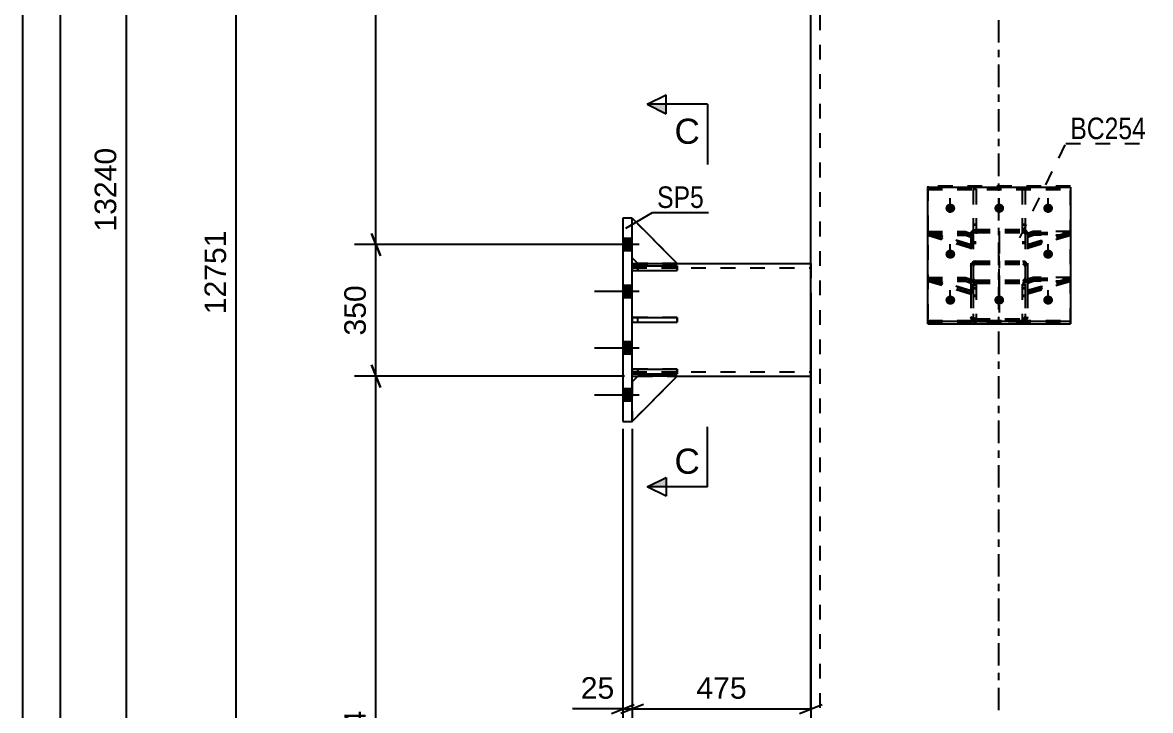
# Model space of a CAD drawing. Header units: millimetres. Extents: x 0 to 841, y 0 to 594.
# Drawn here: x 0 to 149.9, y 350.9 to 442.4 of the extents above; entities that cross this region are included whole.
import ezdxf

# ---------------------------------------------------------------- set-up
doc = ezdxf.new("R2010")
doc.units = ezdxf.units.MM
doc.linetypes.add('DXK_LINE_DOT2', pattern=[3.9198, 1.9599, -1.9599])
doc.linetypes.add('DXK_LINE_DOT3', pattern=[5.9187, 2.979, -0.9799, 0.9799, -0.9799])
doc.styles.add('Arial', font='ARIAL.TTF', dxfattribs={"height": 0.2})
doc.styles.add('Arial Narrow', font='ARIALN.TTF', dxfattribs={"height": 0.2})

# ---------------------------------------------------------------- blocks, each defined once
blk = doc.blocks.new('Unknown-284856622-1130')
at = {"color": 5, "linetype": 'Continuous'}
for p, q in [((0, 594), (0, 0)), ((5, 589), (5, 5))]:
    blk.add_line(p, q, dxfattribs=at)
blk = doc.blocks.new('Part-284856622-2718 - 2716')
at = {"color": 7, "linetype": 'DXK_LINE_DOT2'}
for p, q in [((120.32, 414.23), (120.32, 414.6)), ((120.32, 414.6), (126.07, 412.89)), ((120.32, 414.6), (125.32, 414.6)), ((126.07, 412.52), (120.32, 414.23)), ((120.32, 414.23), (125.32, 414.23)), ((125.32, 414.23), (125.32, 414.6)), ((125.32, 414.6), (126.07, 414.35)), ((125.32, 414.23), (126.07, 413.97)), ((126.07, 414.35), (126.07, 412.52))]:
    blk.add_line(p, q, dxfattribs=at)
blk = doc.blocks.new('Part-284856622-2719 - 2716')
at = {"color": 7, "linetype": 'DXK_LINE_DOT2'}
for p, q in [((120.32, 408.12), (120.32, 408.49)), ((120.32, 408.49), (126.07, 406.78)), ((120.32, 408.49), (125.32, 408.49)), ((126.07, 406.41), (120.32, 408.12)), ((120.32, 408.12), (125.32, 408.12)), ((125.32, 408.12), (125.32, 408.49)), ((125.32, 408.49), (126.07, 408.24)), ((125.32, 408.12), (126.07, 407.86)), ((126.07, 408.24), (126.07, 406.41))]:
    blk.add_line(p, q, dxfattribs=at)
blk = doc.blocks.new('Part-284856622-2720 - 2716')
at = {"color": 7, "linetype": 'DXK_LINE_DOT2'}
for p, q in [((134.32, 414.6), (133.57, 414.35)), ((133.57, 412.89), (139.32, 414.6)), ((133.57, 414.35), (133.57, 412.52)), ((134.32, 414.23), (133.57, 413.97)), ((139.32, 414.23), (133.57, 412.52)), ((139.32, 414.6), (134.32, 414.6)), ((134.32, 414.6), (134.32, 414.23)), ((134.32, 414.23), (139.32, 414.23)), ((139.32, 414.6), (139.32, 414.23))]:
    blk.add_line(p, q, dxfattribs=at)
blk = doc.blocks.new('Part-284856622-2721 - 2716')
at = {"color": 7, "linetype": 'DXK_LINE_DOT2'}
for p, q in [((134.32, 408.49), (133.57, 408.24)), ((133.57, 406.78), (139.32, 408.49)), ((133.57, 408.24), (133.57, 406.41)), ((134.32, 408.12), (133.57, 407.86)), ((139.32, 408.12), (133.57, 406.41)), ((139.32, 408.49), (134.32, 408.49)), ((134.32, 408.49), (134.32, 408.12)), ((134.32, 408.12), (139.32, 408.12)), ((139.32, 408.49), (139.32, 408.12))]:
    blk.add_line(p, q, dxfattribs=at)
blk = doc.blocks.new('Part-284856622-2722 - 2716')
at = {"color": 7, "linetype": 'DXK_LINE_DOT2'}
for p, q in [((126.37, 420.29), (126.37, 413.17)), ((126.77, 420.29), (126.37, 420.29)), ((126.77, 420.29), (126.77, 413.17)), ((126.37, 415.59), (126.77, 415.59)), ((126.37, 414.63), (126.77, 414.63)), ((126.77, 413.17), (126.37, 413.17))]:
    blk.add_line(p, q, dxfattribs=at)
blk = doc.blocks.new('Part-284856622-2787 - 2716')
at = {"color": 2, "linetype": 'Continuous'}
for p, q in [((79.78, 416.35), (79.78, 389.35)), ((81.03, 416.35), (79.78, 416.35)), ((81.03, 389.35), (81.03, 416.35)), ((79.78, 389.35), (81.03, 389.35))]:
    blk.add_line(p, q, dxfattribs=at)
blk = doc.blocks.new('Part-284856622-2723 - 2716')
at = {"color": 7, "linetype": 'DXK_LINE_DOT2'}
for p, q in [((126.37, 407.58), (126.37, 402.43)), ((126.37, 407.58), (126.77, 407.58)), ((126.37, 407.13), (126.77, 407.13)), ((126.77, 407.58), (126.77, 402.43)), ((126.37, 406.13), (126.77, 406.13)), ((126.77, 402.43), (126.37, 402.43))]:
    blk.add_line(p, q, dxfattribs=at)
blk = doc.blocks.new('Part-284856622-2805 - 2716')
at = {"color": 7, "linetype": 'DXK_LINE_DOT2'}
for p, q in [((81.03, 411.1), (81.03, 416.35)), ((81.03, 416.35), (87.03, 410.35)), ((81.78, 410.35), (81.03, 411.1)), ((87.03, 410.35), (81.78, 410.35))]:
    blk.add_line(p, q, dxfattribs=at)
blk = doc.blocks.new('Part-284856622-2806 - 2716')
at = {"color": 2, "linetype": 'Continuous'}
for p, q in [((81.03, 416.35), (87.03, 410.35)), ((81.03, 411.1), (81.78, 410.35)), ((81.78, 410.35), (87.03, 410.35))]:
    blk.add_line(p, q, dxfattribs=at)
at = {"color": 7, "linetype": 'DXK_LINE_DOT2'}
for p in [(81.03, 411.1), (81.03, 416.35), (81.03, 416.35)]:
    blk.add_line(p, (81.03, 416.35), dxfattribs=at)
blk = doc.blocks.new('Part-284856622-2815 - 2716')
at = {"color": 7, "linetype": 'DXK_LINE_DOT2'}
for p, q in [((126.12, 414.42), (126.07, 414.2)), ((126.07, 414.2), (126.07, 403.23)), ((126.25, 414.6), (126.12, 414.42)), ((126.45, 414.72), (126.25, 414.6)), ((126.37, 414.2), (126.4, 414.31)), ((126.37, 414.2), (126.37, 403.23)), ((126.4, 414.31), (126.46, 414.4)), ((126.67, 414.77), (126.45, 414.72)), ((126.46, 414.4), (126.56, 414.46)), ((126.56, 414.46), (126.67, 414.48)), ((126.67, 414.77), (132.97, 414.77)), ((126.67, 414.48), (132.97, 414.48)), ((133.2, 414.72), (132.97, 414.77)), ((132.97, 414.48), (133.09, 414.46)), ((133.09, 414.46), (133.19, 414.4)), ((133.19, 414.4), (133.25, 414.31)), ((133.4, 414.6), (133.2, 414.72)), ((133.25, 414.31), (133.27, 414.2)), ((133.27, 414.2), (133.27, 403.23)), ((133.53, 414.42), (133.4, 414.6)), ((133.57, 414.2), (133.53, 414.42)), ((133.57, 414.2), (133.57, 403.23)), ((126.07, 409.93), (126.12, 410.17)), ((126.4, 410.05), (126.37, 409.93)), ((126.46, 410.16), (126.4, 410.05)), ((126.45, 410.52), (126.67, 410.57)), ((126.56, 410.23), (126.46, 410.16)), ((126.67, 410.25), (126.56, 410.23)), ((126.67, 410.57), (132.97, 410.57)), ((126.67, 410.25), (132.97, 410.25)), ((132.97, 410.57), (133.2, 410.52)), ((133.09, 410.23), (132.97, 410.25)), ((133.19, 410.16), (133.09, 410.23)), ((133.25, 410.05), (133.19, 410.16)), ((133.27, 409.93), (133.25, 410.05)), ((133.53, 410.17), (133.57, 409.93)), ((126.07, 408.28), (126.12, 408.07)), ((126.12, 408.07), (126.25, 407.88)), ((126.25, 407.88), (126.45, 407.76)), ((126.4, 408.17), (126.37, 408.28)), ((126.46, 408.08), (126.4, 408.17)), ((126.56, 408.02), (126.46, 408.08)), ((126.67, 408), (126.56, 408.02)), ((126.67, 408), (132.97, 408)), ((133.09, 408.02), (132.97, 408)), ((133.19, 408.08), (133.09, 408.02)), ((133.25, 408.17), (133.19, 408.08)), ((133.2, 407.76), (133.4, 407.88)), ((133.27, 408.28), (133.25, 408.17)), ((133.4, 407.88), (133.53, 408.07)), ((133.53, 408.07), (133.57, 408.28)), ((126.45, 407.76), (126.67, 407.72)), ((126.67, 407.72), (132.97, 407.72)), ((132.97, 407.72), (133.2, 407.76)), ((126.12, 402.98), (126.07, 403.23)), ((126.37, 403.23), (126.4, 403.1)), ((126.4, 403.1), (126.46, 403)), ((126.67, 402.59), (126.45, 402.64)), ((126.46, 403), (126.56, 402.93)), ((126.56, 402.93), (126.67, 402.91)), ((126.67, 402.91), (132.97, 402.91)), ((132.97, 402.59), (126.67, 402.59)), ((132.97, 402.91), (133.09, 402.93)), ((133.2, 402.64), (132.97, 402.59)), ((133.09, 402.93), (133.19, 403)), ((133.19, 403), (133.25, 403.1)), ((133.25, 403.1), (133.27, 403.23)), ((133.57, 403.23), (133.53, 402.98))]:
    blk.add_line(p, q, dxfattribs=at)
at = {"color": 7, "linetype": 'DXK_LINE_DOT3'}
blk.add_line((129.82, 414.66), (129.82, 403.16), dxfattribs=at)
at = {"color": 7, "linetype": 'DXK_LINE_DOT2'}
for centre, start, end in [((126.7, 409.95), 114.32, 159.2417), ((132.95, 409.95), 20.7583, 65.68), ((126.7, 403.2), 200.7583, 245.68), ((132.95, 403.2), 294.32, 339.2417)]:
    blk.add_arc(centre, 0.621, start, end, dxfattribs=at)
blk = doc.blocks.new('Part-284856622-2829 - 2716')
at = {"color": 7, "linetype": 'DXK_LINE_DOT2'}
for p, q in [((126.08, 412.77), (120.33, 414.48)), ((120.33, 414.48), (125.33, 414.48)), ((120.33, 414.48), (120.33, 414.11)), ((120.33, 414.11), (126.08, 412.4)), ((120.33, 414.11), (125.33, 414.11)), ((125.33, 414.48), (126.08, 414.23)), ((125.33, 414.48), (125.33, 414.11)), ((125.33, 414.11), (126.08, 413.85)), ((126.08, 414.23), (126.08, 412.4))]:
    blk.add_line(p, q, dxfattribs=at)
blk = doc.blocks.new('Part-284856622-2833 - 2716')
at = {"color": 7, "linetype": 'DXK_LINE_DOT2'}
for p, q in [((87.03, 403.15), (81.03, 403.15)), ((81.03, 403.15), (81.03, 402.55)), ((81.03, 402.55), (87.03, 402.55)), ((81.78, 402.55), (81.78, 403.15)), ((87.03, 402.55), (87.03, 403.15))]:
    blk.add_line(p, q, dxfattribs=at)
blk = doc.blocks.new('Part-284856622-2830 - 2716')
at = {"color": 7, "linetype": 'DXK_LINE_DOT2'}
for p, q in [((126.38, 420.17), (126.38, 413.06)), ((126.78, 420.17), (126.38, 420.17)), ((126.78, 420.17), (126.78, 413.06)), ((126.38, 415.47), (126.78, 415.47)), ((126.38, 414.51), (126.78, 414.51)), ((126.38, 413.06), (126.78, 413.06))]:
    blk.add_line(p, q, dxfattribs=at)
blk = doc.blocks.new('Part-284856622-2834 - 2716')
at = {"color": 7, "linetype": 'DXK_LINE_DOT2'}
for p, q in [((87.03, 396.27), (81.03, 396.27)), ((81.03, 396.27), (81.03, 395.67)), ((81.78, 396.27), (81.78, 395.67)), ((87.03, 395.67), (87.03, 396.27)), ((81.03, 395.67), (87.03, 395.67))]:
    blk.add_line(p, q, dxfattribs=at)
blk = doc.blocks.new('Part-284856622-2777 - 2716')
at = {"color": 7, "linetype": 'DXK_LINE_DOT2'}
for p, q in [((126.07, 414.32), (126.12, 414.54)), ((126.07, 414.32), (126.07, 403.31)), ((126.12, 414.54), (126.25, 414.72)), ((126.25, 414.72), (126.45, 414.84)), ((126.4, 414.43), (126.37, 414.32)), ((126.37, 414.32), (126.37, 403.31)), ((126.46, 414.52), (126.4, 414.43)), ((126.45, 414.84), (126.67, 414.88)), ((126.56, 414.58), (126.46, 414.52)), ((126.67, 414.6), (126.56, 414.58)), ((126.67, 414.88), (132.97, 414.88)), ((126.67, 414.6), (132.97, 414.6)), ((132.97, 414.88), (133.2, 414.84)), ((133.09, 414.58), (132.97, 414.6)), ((133.19, 414.52), (133.09, 414.58)), ((133.25, 414.43), (133.19, 414.52)), ((133.2, 414.84), (133.4, 414.72)), ((133.27, 414.32), (133.25, 414.43)), ((133.27, 414.32), (133.27, 403.31)), ((133.4, 414.72), (133.53, 414.54)), ((133.53, 414.54), (133.57, 414.32)), ((133.57, 414.32), (133.57, 403.31)), ((126.12, 410.26), (126.07, 410.02)), ((126.37, 410.02), (126.4, 410.14)), ((126.4, 410.14), (126.46, 410.24)), ((126.67, 410.66), (126.45, 410.61)), ((126.46, 410.24), (126.56, 410.31)), ((126.56, 410.31), (126.67, 410.34)), ((126.67, 410.66), (132.97, 410.66)), ((126.67, 410.34), (132.97, 410.34)), ((133.2, 410.61), (132.97, 410.66)), ((132.97, 410.34), (133.09, 410.31)), ((133.09, 410.31), (133.19, 410.24)), ((133.19, 410.24), (133.25, 410.14)), ((133.25, 410.14), (133.27, 410.02)), ((133.57, 410.02), (133.53, 410.26)), ((126.12, 408.18), (126.07, 408.4)), ((126.25, 408), (126.12, 408.18)), ((126.45, 407.88), (126.25, 408)), ((126.37, 408.4), (126.4, 408.29)), ((126.4, 408.29), (126.46, 408.2)), ((126.67, 407.84), (126.45, 407.88)), ((126.46, 408.2), (126.56, 408.14)), ((126.56, 408.14), (126.67, 408.12)), ((126.67, 408.12), (132.97, 408.12)), ((126.67, 407.84), (132.97, 407.84)), ((132.97, 408.12), (133.09, 408.14)), ((133.2, 407.88), (132.97, 407.84)), ((133.09, 408.14), (133.19, 408.2)), ((133.19, 408.2), (133.25, 408.29)), ((133.4, 408), (133.2, 407.88)), ((133.25, 408.29), (133.27, 408.4)), ((133.53, 408.18), (133.4, 408)), ((133.57, 408.4), (133.53, 408.18)), ((126.07, 403.31), (126.12, 403.07)), ((126.4, 403.19), (126.37, 403.31)), ((133.27, 403.31), (133.25, 403.19)), ((133.53, 403.07), (133.57, 403.31)), ((126.46, 403.09), (126.4, 403.19)), ((126.45, 402.72), (126.67, 402.67)), ((126.56, 403.02), (126.46, 403.09)), ((126.67, 402.99), (126.56, 403.02)), ((126.67, 402.99), (132.97, 402.99)), ((126.67, 402.67), (132.97, 402.67)), ((133.09, 403.02), (132.97, 402.99)), ((132.97, 402.67), (133.2, 402.72)), ((133.19, 403.09), (133.09, 403.02)), ((133.25, 403.19), (133.19, 403.09))]:
    blk.add_line(p, q, dxfattribs=at)
at = {"color": 7, "linetype": 'DXK_LINE_DOT3'}
blk.add_line((129.82, 406.67), (129.82, 411.36), dxfattribs=at)
at = {"color": 7, "linetype": 'DXK_LINE_DOT2'}
for centre, start, end in [((126.7, 410.04), 114.3201, 159.2418), ((132.95, 410.04), 20.7582, 65.6799), ((126.7, 403.29), 200.7582, 245.6799), ((132.95, 403.29), 294.3201, 339.2418)]:
    blk.add_arc(centre, 0.621, start, end, dxfattribs=at)
blk = doc.blocks.new('Part-284856622-2803 - 2716')
at = {"color": 7, "linetype": 'DXK_LINE_DOT2'}
for p, q in [((87.03, 410.02), (81.03, 410.02)), ((81.03, 410.02), (81.03, 409.42)), ((81.03, 409.42), (87.03, 409.42)), ((81.78, 410.02), (81.78, 409.42)), ((87.03, 409.42), (87.03, 410.02))]:
    blk.add_line(p, q, dxfattribs=at)
blk = doc.blocks.new('Part-284856622-2804 - 2716')
at = {"color": 2, "linetype": 'Continuous'}
for p, q in [((81.03, 403.15), (87.03, 403.15)), ((81.03, 403.15), (81.03, 402.55)), ((81.03, 402.55), (87.03, 402.55)), ((87.03, 403.15), (87.03, 402.55))]:
    blk.add_line(p, q, dxfattribs=at)
at = {"color": 7, "linetype": 'DXK_LINE_DOT2'}
blk.add_line((81.78, 402.55), (81.78, 403.15), dxfattribs=at)
blk = doc.blocks.new('Part-284856622-2807 - 2716')
at = {"color": 7, "linetype": 'DXK_LINE_DOT2'}
for p, q in [((81.78, 395.35), (81.03, 394.6)), ((81.03, 389.35), (87.03, 395.35)), ((81.03, 394.6), (81.03, 389.35)), ((87.03, 395.35), (81.78, 395.35))]:
    blk.add_line(p, q, dxfattribs=at)
blk = doc.blocks.new('Part-284856622-2808 - 2716')
at = {"color": 2, "linetype": 'Continuous'}
for p, q in [((81.78, 395.35), (81.03, 394.6)), ((81.03, 389.35), (87.03, 395.35)), ((87.03, 395.35), (81.78, 395.35))]:
    blk.add_line(p, q, dxfattribs=at)
at = {"color": 7, "linetype": 'DXK_LINE_DOT2'}
blk.add_line((81.03, 394.6), (81.03, 389.35), dxfattribs=at)
blk = doc.blocks.new('Part-284856622-2811 - 2716')
at = {"color": 7, "linetype": 'DXK_LINE_DOT2'}
for p, q in [((134.33, 408.38), (133.58, 408.12)), ((139.33, 408.38), (133.58, 406.67)), ((133.58, 408.12), (133.58, 406.29)), ((133.58, 407.74), (134.33, 408)), ((133.58, 406.29), (139.33, 408)), ((134.33, 408), (134.33, 408.38)), ((134.33, 408.38), (139.33, 408.38)), ((139.33, 408), (134.33, 408)), ((139.33, 408), (139.33, 408.38))]:
    blk.add_line(p, q, dxfattribs=at)
blk = doc.blocks.new('Part-284856622-2812 - 2716')
at = {"color": 7, "linetype": 'DXK_LINE_DOT2'}
for p, q in [((134.33, 414.48), (133.58, 414.23)), ((139.33, 414.48), (133.58, 412.77)), ((133.58, 414.23), (133.58, 412.4)), ((133.58, 413.85), (134.33, 414.11)), ((133.58, 412.4), (139.33, 414.11)), ((134.33, 414.11), (134.33, 414.48)), ((134.33, 414.48), (139.33, 414.48)), ((139.33, 414.11), (134.33, 414.11)), ((139.33, 414.11), (139.33, 414.48))]:
    blk.add_line(p, q, dxfattribs=at)
blk = doc.blocks.new('Part-284856622-2934 - 2716')
at = {"color": 7, "linetype": 'DXK_LINE_DOT2'}
for p, q in [((126.78, 407.46), (126.38, 407.46)), ((126.38, 407.46), (126.38, 402.31)), ((126.38, 407.01), (126.78, 407.01)), ((126.78, 407.46), (126.78, 402.31)), ((126.38, 406.01), (126.78, 406.01))]:
    blk.add_line(p, q, dxfattribs=at)
at = {"color": 2, "linetype": 'Continuous'}
blk.add_line((126.78, 402.31), (126.38, 402.31), dxfattribs=at)
blk = doc.blocks.new('Part-284856622-2813 - 2716')
at = {"color": 2, "linetype": 'Continuous'}
for p, q in [((81.03, 410.02), (87.03, 410.02)), ((81.03, 410.02), (81.03, 409.42)), ((81.03, 409.42), (87.03, 409.42)), ((87.03, 410.02), (87.03, 409.42))]:
    blk.add_line(p, q, dxfattribs=at)
at = {"color": 7, "linetype": 'DXK_LINE_DOT2'}
blk.add_line((81.78, 409.42), (81.78, 410.02), dxfattribs=at)
blk = doc.blocks.new('Part-284856622-2828 - 2716')
at = {"color": 7, "linetype": 'DXK_LINE_DOT2'}
for p, q in [((126.08, 406.67), (120.33, 408.38)), ((120.33, 408.38), (125.33, 408.38)), ((120.33, 408.38), (120.33, 408)), ((120.33, 408), (126.08, 406.29)), ((120.33, 408), (125.33, 408)), ((125.33, 408.38), (126.08, 408.12)), ((125.33, 408.38), (125.33, 408)), ((125.33, 408), (126.08, 407.74)), ((126.08, 408.12), (126.08, 406.29))]:
    blk.add_line(p, q, dxfattribs=at)
blk = doc.blocks.new('Part-284856622-2845 - 2716')
at = {"color": 2, "linetype": 'Continuous'}
for p, q in [((81.03, 396.27), (87.03, 396.27)), ((81.03, 396.27), (81.03, 395.67)), ((87.03, 396.27), (87.03, 395.67)), ((81.03, 395.67), (87.03, 395.67))]:
    blk.add_line(p, q, dxfattribs=at)
at = {"color": 7, "linetype": 'DXK_LINE_DOT2'}
blk.add_line((81.78, 395.67), (81.78, 396.27), dxfattribs=at)
blk = doc.blocks.new('Part-284856622-2893 - 2716')
at = {"color": 2, "linetype": 'Continuous'}
for p, q in [((120.32, 402.31), (120.32, 420.51)), ((120.32, 420.51), (139.32, 420.51)), ((139.32, 420.51), (139.32, 402.31)), ((120.32, 402.66), (139.32, 402.66)), ((120.32, 402.31), (139.32, 402.31))]:
    blk.add_line(p, q, dxfattribs=at)
at = {"color": 7, "linetype": 'DXK_LINE_DOT2'}
blk.add_line((120.32, 420.17), (139.32, 420.17), dxfattribs=at)
blk = doc.blocks.new('Bolt-284856622-2917 - 2716')
at = {"linetype": 'Continuous'}
for points in [[(79.78, 413.67), (79.78, 412.02), (81.03, 412.02), (81.03, 413.67)], [(79.78, 413.67), (79.78, 412.02), (81.03, 412.02), (81.03, 413.67)], [(79.78, 413.67), (79.78, 412.02), (81.03, 412.02), (81.03, 413.67)], [(79.78, 407.42), (79.78, 405.77), (81.03, 405.77), (81.03, 407.42)], [(79.78, 407.42), (79.78, 405.77), (81.03, 405.77), (81.03, 407.42)], [(79.78, 399.92), (79.78, 398.27), (81.03, 398.27), (81.03, 399.92)], [(79.78, 399.92), (79.78, 398.27), (81.03, 398.27), (81.03, 399.92)], [(79.78, 393.67), (79.78, 392.02), (81.03, 392.02), (81.03, 393.67)], [(79.78, 393.67), (79.78, 392.02), (81.03, 392.02), (81.03, 393.67)], [(79.78, 393.67), (79.78, 392.02), (81.03, 392.02), (81.03, 393.67)]]:
    blk.add_hatch(color=1, dxfattribs=at).paths.add_polyline_path(points)
at = {"color": 1, "linetype": 'Continuous'}
for p, q in [((81.98, 412.85), (76.03, 412.85)), ((81.98, 412.85), (76.03, 412.85)), ((81.98, 412.85), (76.03, 412.85)), ((81.03, 413.67), (79.78, 413.67)), ((81.03, 413.67), (79.78, 413.67)), ((81.03, 413.67), (79.78, 413.67)), ((81.03, 412.02), (79.78, 412.02)), ((81.03, 412.02), (79.78, 412.02)), ((81.03, 412.02), (79.78, 412.02)), ((81.98, 406.6), (76.03, 406.6)), ((81.98, 406.6), (76.03, 406.6)), ((81.03, 407.42), (79.78, 407.42)), ((81.03, 407.42), (79.78, 407.42)), ((81.03, 405.77), (79.78, 405.77)), ((81.03, 405.77), (79.78, 405.77)), ((81.98, 399.1), (76.03, 399.1)), ((81.98, 399.1), (76.03, 399.1)), ((81.03, 399.92), (79.78, 399.92)), ((81.03, 399.92), (79.78, 399.92)), ((81.03, 398.27), (79.78, 398.27)), ((81.03, 398.27), (79.78, 398.27)), ((81.98, 392.85), (76.03, 392.85)), ((81.98, 392.85), (76.03, 392.85)), ((81.98, 392.85), (76.03, 392.85)), ((81.03, 393.67), (79.78, 393.67)), ((81.03, 393.67), (79.78, 393.67)), ((81.03, 393.67), (79.78, 393.67)), ((81.03, 392.02), (79.78, 392.02)), ((81.03, 392.02), (79.78, 392.02)), ((81.03, 392.02), (79.78, 392.02))]:
    blk.add_line(p, q, dxfattribs=at)
blk = doc.blocks.new('Part-284856622-2933 - 2716')
at = {"color": 7, "linetype": 'DXK_LINE_DOT2'}
for p, q in [((133.27, 407.46), (132.87, 407.46)), ((132.87, 407.46), (132.87, 402.31)), ((132.87, 407.01), (133.27, 407.01)), ((133.27, 407.46), (133.27, 402.31)), ((132.87, 406.01), (133.27, 406.01))]:
    blk.add_line(p, q, dxfattribs=at)
at = {"color": 2, "linetype": 'Continuous'}
blk.add_line((133.27, 402.31), (132.87, 402.31), dxfattribs=at)
blk = doc.blocks.new('Part-284856622-2935 - 2716')
at = {"color": 7, "linetype": 'DXK_LINE_DOT2'}
for p, q in [((132.87, 420.17), (132.87, 413.06)), ((133.27, 420.17), (132.87, 420.17)), ((133.27, 420.17), (133.27, 413.06)), ((132.87, 415.47), (133.27, 415.47)), ((132.87, 414.51), (133.27, 414.51)), ((132.87, 413.06), (133.27, 413.06))]:
    blk.add_line(p, q, dxfattribs=at)
blk = doc.blocks.new('Part-284856622-2937 - 2716')
at = {"color": 2, "linetype": 'Continuous'}
for p, q in [((81.03, 410.35), (104.78, 410.35)), ((81.03, 395.35), (81.78, 395.35)), ((87.03, 395.35), (104.78, 395.35))]:
    blk.add_line(p, q, dxfattribs=at)
at = {"color": 7, "linetype": 'DXK_LINE_DOT2'}
for p, q in [((81.03, 395.35), (81.03, 410.35)), ((81.03, 409.75), (104.78, 409.75)), ((104.78, 410.35), (104.78, 395.35)), ((81.03, 395.95), (104.78, 395.95)), ((81.78, 395.35), (87.03, 395.35))]:
    blk.add_line(p, q, dxfattribs=at)
blk = doc.blocks.new('Part-284856622-2952 - 2716')
at = {"color": 2, "linetype": 'Continuous'}
blk.add_line((104.78, 350.95), (104.78, 459.03), dxfattribs=at)
at = {"color": 7, "linetype": 'DXK_LINE_DOT2'}
blk.add_line((105.98, 459.03), (105.98, 350.95), dxfattribs=at)
at = {"color": 7, "linetype": 'DXK_LINE_DOT3'}
blk.add_line((129.78, 350.95), (129.78, 459.03), dxfattribs=at)
blk = doc.blocks.new('Bolt-284856622-2982 - 2716')
at = {"linetype": 'Continuous'}
for points in [[(123.32, 417.08), (123.19, 417.09), (123.06, 417.13), (122.94, 417.2), (122.84, 417.28), (122.76, 417.39), (122.71, 417.5), (122.68, 417.63), (122.68, 417.76), (122.71, 417.88), (122.76, 418), (122.84, 418.1), (122.94, 418.19), (123.06, 418.25), (123.19, 418.29), (123.32, 418.3), (123.46, 418.29), (123.59, 418.25), (123.71, 418.19), (123.81, 418.1), (123.89, 418), (123.94, 417.88), (123.97, 417.76), (123.97, 417.63), (123.94, 417.5), (123.89, 417.39), (123.81, 417.28), (123.71, 417.2), (123.59, 417.13), (123.46, 417.09)], [(129.82, 417.08), (129.69, 417.09), (129.56, 417.13), (129.44, 417.2), (129.34, 417.28), (129.26, 417.39), (129.21, 417.5), (129.18, 417.63), (129.18, 417.76), (129.21, 417.88), (129.26, 418), (129.34, 418.1), (129.44, 418.19), (129.56, 418.25), (129.69, 418.29), (129.82, 418.3), (129.96, 418.29), (130.09, 418.25), (130.21, 418.19), (130.31, 418.1), (130.39, 418), (130.44, 417.88), (130.47, 417.76), (130.47, 417.63), (130.44, 417.5), (130.39, 417.39), (130.31, 417.28), (130.21, 417.2), (130.09, 417.13), (129.96, 417.09)], [(136.32, 417.08), (136.19, 417.09), (136.06, 417.13), (135.94, 417.2), (135.84, 417.28), (135.76, 417.39), (135.71, 417.5), (135.68, 417.63), (135.68, 417.76), (135.71, 417.88), (135.76, 418), (135.84, 418.1), (135.94, 418.19), (136.06, 418.25), (136.19, 418.29), (136.32, 418.3), (136.46, 418.29), (136.59, 418.25), (136.71, 418.19), (136.81, 418.1), (136.89, 418), (136.94, 417.88), (136.97, 417.76), (136.97, 417.63), (136.94, 417.5), (136.89, 417.39), (136.81, 417.28), (136.71, 417.2), (136.59, 417.13), (136.46, 417.09)], [(123.32, 410.97), (123.19, 410.99), (123.06, 411.03), (122.94, 411.09), (122.84, 411.18), (122.76, 411.28), (122.71, 411.4), (122.68, 411.52), (122.68, 411.65), (122.71, 411.77), (122.76, 411.89), (122.84, 411.99), (122.94, 412.08), (123.06, 412.14), (123.19, 412.18), (123.32, 412.19), (123.46, 412.18), (123.59, 412.14), (123.71, 412.08), (123.81, 411.99), (123.89, 411.89), (123.94, 411.77), (123.97, 411.65), (123.97, 411.52), (123.94, 411.4), (123.89, 411.28), (123.81, 411.18), (123.71, 411.09), (123.59, 411.03), (123.46, 410.99)], [(136.32, 410.97), (136.19, 410.99), (136.06, 411.03), (135.94, 411.09), (135.84, 411.18), (135.76, 411.28), (135.71, 411.4), (135.68, 411.52), (135.68, 411.65), (135.71, 411.77), (135.76, 411.89), (135.84, 411.99), (135.94, 412.08), (136.06, 412.14), (136.19, 412.18), (136.32, 412.19), (136.46, 412.18), (136.59, 412.14), (136.71, 412.08), (136.81, 411.99), (136.89, 411.89), (136.94, 411.77), (136.97, 411.65), (136.97, 411.52), (136.94, 411.4), (136.89, 411.28), (136.81, 411.18), (136.71, 411.09), (136.59, 411.03), (136.46, 410.99)], [(123.32, 404.87), (123.19, 404.88), (123.06, 404.92), (122.94, 404.98), (122.84, 405.07), (122.76, 405.17), (122.71, 405.29), (122.68, 405.41), (122.68, 405.54), (122.71, 405.66), (122.76, 405.78), (122.84, 405.88), (122.94, 405.97), (123.06, 406.03), (123.19, 406.07), (123.32, 406.09), (123.46, 406.07), (123.59, 406.03), (123.71, 405.97), (123.81, 405.88), (123.89, 405.78), (123.94, 405.66), (123.97, 405.54), (123.97, 405.41), (123.94, 405.29), (123.89, 405.17), (123.81, 405.07), (123.71, 404.98), (123.59, 404.92), (123.46, 404.88)], [(129.82, 404.87), (129.69, 404.88), (129.56, 404.92), (129.44, 404.98), (129.34, 405.07), (129.26, 405.17), (129.21, 405.29), (129.18, 405.41), (129.18, 405.54), (129.21, 405.66), (129.26, 405.78), (129.34, 405.88), (129.44, 405.97), (129.56, 406.03), (129.69, 406.07), (129.82, 406.09), (129.96, 406.07), (130.09, 406.03), (130.21, 405.97), (130.31, 405.88), (130.39, 405.78), (130.44, 405.66), (130.47, 405.54), (130.47, 405.41), (130.44, 405.29), (130.39, 405.17), (130.31, 405.07), (130.21, 404.98), (130.09, 404.92), (129.96, 404.88)], [(136.32, 404.87), (136.19, 404.88), (136.06, 404.92), (135.94, 404.98), (135.84, 405.07), (135.76, 405.17), (135.71, 405.29), (135.68, 405.41), (135.68, 405.54), (135.71, 405.66), (135.76, 405.78), (135.84, 405.88), (135.94, 405.97), (136.06, 406.03), (136.19, 406.07), (136.32, 406.09), (136.46, 406.07), (136.59, 406.03), (136.71, 405.97), (136.81, 405.88), (136.89, 405.78), (136.94, 405.66), (136.97, 405.54), (136.97, 405.41), (136.94, 405.29), (136.89, 405.17), (136.81, 405.07), (136.71, 404.98), (136.59, 404.92), (136.46, 404.88)]]:
    blk.add_hatch(color=1, dxfattribs=at).paths.add_polyline_path(points)
at = {"color": 1, "linetype": 'Continuous'}
for p, q in [((123.32, 417.09), (123.32, 418.89)), ((129.82, 417.09), (129.82, 418.89)), ((136.32, 417.09), (136.32, 418.89)), ((123.32, 410.99), (123.32, 412.78)), ((136.32, 410.99), (136.32, 412.78)), ((123.32, 404.88), (123.32, 406.67)), ((129.82, 404.88), (129.82, 406.67)), ((136.32, 404.88), (136.32, 406.67))]:
    blk.add_line(p, q, dxfattribs=at)
blk = doc.blocks.new('Part-284856622-2983 - 2716')
at = {"color": 7, "linetype": 'DXK_LINE_DOT2'}
for p, q in [((132.87, 420.29), (132.87, 413.17)), ((133.27, 420.29), (132.87, 420.29)), ((133.27, 420.29), (133.27, 413.17)), ((132.87, 415.59), (133.27, 415.59)), ((132.87, 414.63), (133.27, 414.63)), ((133.27, 413.17), (132.87, 413.17))]:
    blk.add_line(p, q, dxfattribs=at)
blk = doc.blocks.new('Part-284856622-3005 - 2716')
at = {"color": 7, "linetype": 'DXK_LINE_DOT2'}
for p, q in [((139.32, 420.63), (120.32, 420.63)), ((120.32, 420.63), (120.32, 402.43)), ((120.32, 420.29), (139.32, 420.29)), ((139.32, 402.43), (139.32, 420.63)), ((120.32, 402.78), (139.32, 402.78)), ((120.32, 402.43), (139.32, 402.43))]:
    blk.add_line(p, q, dxfattribs=at)
blk = doc.blocks.new('Part-284856622-3006 - 2716')
at = {"color": 7, "linetype": 'DXK_LINE_DOT2'}
for p, q in [((132.87, 407.58), (132.87, 402.43)), ((132.87, 407.58), (133.27, 407.58)), ((132.87, 407.13), (133.27, 407.13)), ((133.27, 407.58), (133.27, 402.43)), ((132.87, 406.13), (133.27, 406.13)), ((133.27, 402.43), (132.87, 402.43))]:
    blk.add_line(p, q, dxfattribs=at)
blk = doc.blocks.new('Bolt-284856622-3008 - 2716')
at = {"color": 1, "linetype": 'DXK_LINE_DOT2'}
for p, q in [((123.32, 417.21), (123.32, 419.01)), ((129.82, 417.21), (129.82, 419.01)), ((136.32, 417.21), (136.32, 419.01)), ((123.32, 411.1), (123.32, 412.9)), ((136.32, 411.1), (136.32, 412.9)), ((123.32, 405), (123.32, 406.79)), ((129.82, 405), (129.82, 406.79)), ((136.32, 405), (136.32, 406.79))]:
    blk.add_line(p, q, dxfattribs=at)
blk = doc.blocks.new('StraightDimension-284856622-11279 - 2716')
at = {"color": 7, "linetype": 'Continuous'}
for p, q in [((104.78, 405.11), (104.78, 348.71)), ((81.03, 388.35), (81.03, 348.71)), ((82.53, 351.71), (79.53, 350.51)), ((81.03, 351.11), (104.78, 351.11)), ((103.28, 350.51), (106.28, 351.71))]:
    blk.add_line(p, q, dxfattribs=at)
at = {"color": 0}
blk.add_wipeout([(96.84, 351.86), (96.84, 356.06), (88.97, 356.06), (88.97, 351.86)], dxfattribs=at)
at = {"color": 3, "style": 'Arial'}
blk.add_text('475', height=2.865, dxfattribs=at).set_placement((89.57, 352.46))
blk = doc.blocks.new('StraightDimension-284856622-3272 - 2716')
at = {"color": 7, "linetype": 'Continuous'}
blk.add_line((28.4, 297.45), (28.4, 520.87), dxfattribs=at)
at = {"color": 0}
blk.add_wipeout([(27.65, 415.32), (23.45, 415.32), (23.45, 403), (27.65, 403)], dxfattribs=at)
at = {"color": 3, "style": 'Arial'}
blk.add_text('12751', height=2.865, rotation=90.0002, dxfattribs=at).set_placement((27.05, 403.6))
blk = doc.blocks.new('StraightDimension-284856622-3404 - 2716')
at = {"color": 7, "linetype": 'Continuous'}
for p, q in [((47.58, 496.03), (46.38, 499.03)), ((80.03, 497.53), (44.13, 497.53)), ((46.98, 412.85), (46.98, 497.53)), ((46.38, 414.35), (47.58, 411.35)), ((78.78, 412.85), (44.13, 412.85))]:
    blk.add_line(p, q, dxfattribs=at)
at = {"color": 0}
blk.add_wipeout([(46.23, 460.24), (42.03, 460.24), (42.03, 450.14), (46.23, 450.14)], dxfattribs=at)
at = {"color": 3, "style": 'Arial'}
blk.add_text('2840', height=2.865, rotation=90.0002, dxfattribs=at).set_placement((45.63, 450.74))
blk = doc.blocks.new('StraightDimension-284856622-3411 - 2716')
at = {"color": 7, "linetype": 'Continuous'}
for p, q in [((47.58, 411.35), (46.38, 414.35)), ((78.78, 412.85), (44.13, 412.85)), ((46.98, 395.35), (46.98, 412.85)), ((46.38, 396.85), (47.58, 393.85)), ((80.03, 395.35), (44.13, 395.35))]:
    blk.add_line(p, q, dxfattribs=at)
at = {"color": 0}
blk.add_wipeout([(46.23, 408.03), (42.03, 408.03), (42.03, 400.16), (46.23, 400.16)], dxfattribs=at)
at = {"color": 3, "style": 'Arial'}
blk.add_text('350', height=2.865, rotation=90.0002, dxfattribs=at).set_placement((45.63, 400.76))
blk = doc.blocks.new('StraightDimension-284856622-3420 - 2716')
at = {"color": 7, "linetype": 'Continuous'}
for p, q in [((47.58, 393.85), (46.38, 396.85)), ((80.03, 395.35), (44.13, 395.35)), ((46.98, 297.45), (46.98, 395.35)), ((46.38, 298.95), (47.58, 295.95)), ((104.78, 297.45), (44.13, 297.45))]:
    blk.add_line(p, q, dxfattribs=at)
at = {"color": 0}
blk.add_wipeout([(46.23, 351.45), (42.03, 351.45), (42.03, 341.35), (46.23, 341.35)], dxfattribs=at)
at = {"color": 3, "style": 'Arial'}
blk.add_text('9094', height=2.865, rotation=90.0002, dxfattribs=at).set_placement((45.63, 341.95))
blk = doc.blocks.new('StraightDimension-284856622-11280 - 2716')
at = {"color": 7, "linetype": 'Continuous'}
for p, q in [((79.78, 388.35), (79.78, 348.71)), ((81.03, 388.35), (81.03, 348.71)), ((79.78, 351.11), (73.08, 351.11)), ((79.78, 351.11), (73.08, 351.11)), ((78.28, 350.51), (81.28, 351.71)), ((82.53, 351.71), (79.53, 350.51)), ((79.78, 351.11), (81.03, 351.11))]:
    blk.add_line(p, q, dxfattribs=at)
at = {"color": 0}
blk.add_wipeout([(79.25, 351.86), (79.25, 356.06), (73.6, 356.06), (73.6, 351.86)], dxfattribs=at)
at = {"color": 3, "style": 'Arial'}
blk.add_text('25', height=2.865, dxfattribs=at).set_placement((74.2, 352.46))
blk = doc.blocks.new('StraightDimension-284856622-11406 - 2716')
at = {"color": 7, "linetype": 'Continuous'}
blk.add_line((13.8, 296.2), (13.8, 544.1), dxfattribs=at)
at = {"color": 0}
blk.add_wipeout([(13.05, 426.31), (8.85, 426.31), (8.85, 413.99), (13.05, 413.99)], dxfattribs=at)
at = {"color": 3, "style": 'Arial'}
blk.add_text('13240', height=2.865, rotation=90.0002, dxfattribs=at).set_placement((12.45, 414.59))
blk = doc.blocks.new('Mark-284856622-2783 - 2716')
at = {"color": 0}
blk.add_wipeout([(90.56, 417.73), (90.56, 420.73), (84.35, 420.73), (84.35, 417.73)], dxfattribs=at)
blk.add_wipeout([(90.56, 417.73), (90.56, 420.73), (84.35, 420.73), (84.35, 417.73)], dxfattribs=at)
at = {"color": 30, "linetype": 'Continuous'}
for p, q in [((80.21, 415.04), (83.75, 417.13)), ((83.75, 417.13), (91.16, 417.13))]:
    blk.add_line(p, q, dxfattribs=at)
at = {"color": 3, "style": 'Arial Narrow'}
blk.add_text('SP5', height=2.863, dxfattribs=at).set_placement((84.35, 417.73))
blk = doc.blocks.new('Mark-284856622-2773 - 2716')
at = {"color": 0}
blk.add_wipeout([(149.32, 426.88), (149.32, 429.88), (139.28, 429.88), (139.28, 426.88)], dxfattribs=at)
blk.add_wipeout([(149.32, 426.88), (149.32, 429.88), (139.28, 429.88), (139.28, 426.88)], dxfattribs=at)
at = {"color": 30, "linetype": 'DXK_LINE_DOT2'}
for p, q in [((132.58, 413.77), (138.68, 426.28)), ((138.68, 426.28), (149.92, 426.28))]:
    blk.add_line(p, q, dxfattribs=at)
at = {"color": 3, "style": 'Arial Narrow'}
blk.add_text('BC254', height=2.863, dxfattribs=at).set_placement((139.28, 426.88))
blk = doc.blocks.new('SectionMark-284856622-11551 - 2716')
at = {"linetype": 'Continuous'}
for points in [[(85.53, 431.51), (85.53, 430.26), (83.03, 431.51)], [(85.53, 381.88), (85.53, 380.63), (83.03, 380.63)]]:
    blk.add_hatch(color=6, dxfattribs=at).paths.add_polyline_path(points)
at = {"color": 6, "linetype": 'Continuous'}
for p, q in [((83.03, 431.51), (85.53, 432.76)), ((85.53, 430.26), (85.53, 432.76)), ((91.03, 431.51), (83.03, 431.51)), ((83.03, 431.51), (85.53, 430.26)), ((91.03, 431.51), (91.03, 423.51)), ((91.03, 380.63), (91.03, 388.63)), ((83.03, 380.63), (85.53, 381.88)), ((85.53, 381.88), (85.53, 379.38)), ((91.03, 380.63), (83.03, 380.63)), ((85.53, 379.38), (83.03, 380.63))]:
    blk.add_line(p, q, dxfattribs=at)
at = {"color": 0, "linetype": 'Continuous'}
for points in [[(90.03, 426.26), (90.03, 429.76), (86.66, 429.76), (86.66, 426.26)], [(90.03, 382.38), (90.03, 385.88), (86.66, 385.88), (86.66, 382.38)]]:
    blk.add_wipeout(points, dxfattribs=at)
at = {"color": 3, "linetype": 'Continuous', "style": 'Arial'}
for p in [(86.66, 426.26), (86.66, 382.38)]:
    blk.add_text('C', height=3.34, dxfattribs=at).set_placement(p)

msp = doc.modelspace()

# ---------------------------------------------------------------- block references
for name in ['Unknown-284856622-1130', 'Part-284856622-2952 - 2716', 'Part-284856622-3005 - 2716', 'Part-284856622-2893 - 2716', 'Part-284856622-2722 - 2716', 'Part-284856622-2830 - 2716', 'Part-284856622-2983 - 2716', 'Part-284856622-2935 - 2716', 'Bolt-284856622-2982 - 2716', 'Bolt-284856622-3008 - 2716', 'Part-284856622-2787 - 2716', 'Part-284856622-2805 - 2716', 'Part-284856622-2806 - 2716', 'Part-284856622-2718 - 2716', 'Part-284856622-2829 - 2716', 'Part-284856622-2777 - 2716', 'Part-284856622-2815 - 2716', 'Part-284856622-2720 - 2716', 'Part-284856622-2812 - 2716', 'Bolt-284856622-2917 - 2716', 'Part-284856622-2937 - 2716', 'Part-284856622-2803 - 2716', 'Part-284856622-2813 - 2716', 'Part-284856622-2719 - 2716', 'Part-284856622-2828 - 2716', 'Part-284856622-2721 - 2716', 'Part-284856622-2811 - 2716', 'Part-284856622-2723 - 2716', 'Part-284856622-2934 - 2716', 'Part-284856622-3006 - 2716', 'Part-284856622-2933 - 2716', 'Part-284856622-2833 - 2716', 'Part-284856622-2804 - 2716', 'Part-284856622-2834 - 2716', 'Part-284856622-2845 - 2716', 'Part-284856622-2807 - 2716', 'Part-284856622-2808 - 2716']:
    msp.add_blockref(name, (0, 0))

# ---------------------------------------------------------------- next in the draw order: block references
for name in ['Mark-284856622-2773 - 2716', 'StraightDimension-284856622-11279 - 2716']:
    msp.add_blockref(name, (0, 0))

# ---------------------------------------------------------------- next in the draw order: block references
msp.add_blockref('StraightDimension-284856622-3272 - 2716', (0, 0))

# ---------------------------------------------------------------- next in the draw order: block references
msp.add_blockref('StraightDimension-284856622-3404 - 2716', (0, 0))

# ---------------------------------------------------------------- next in the draw order: block references
msp.add_blockref('StraightDimension-284856622-3411 - 2716', (0, 0))

# ---------------------------------------------------------------- next in the draw order: block references
msp.add_blockref('StraightDimension-284856622-3420 - 2716', (0, 0))

# ---------------------------------------------------------------- next in the draw order: block references
msp.add_blockref('StraightDimension-284856622-11280 - 2716', (0, 0))

# ---------------------------------------------------------------- next in the draw order: block references
msp.add_blockref('StraightDimension-284856622-11406 - 2716', (0, 0))

# ---------------------------------------------------------------- next in the draw order: block references
msp.add_blockref('Mark-284856622-2783 - 2716', (0, 0))

# ---------------------------------------------------------------- next in the draw order: block references
msp.add_blockref('SectionMark-284856622-11551 - 2716', (0, 0))

doc.saveas('drawing.dxf')
